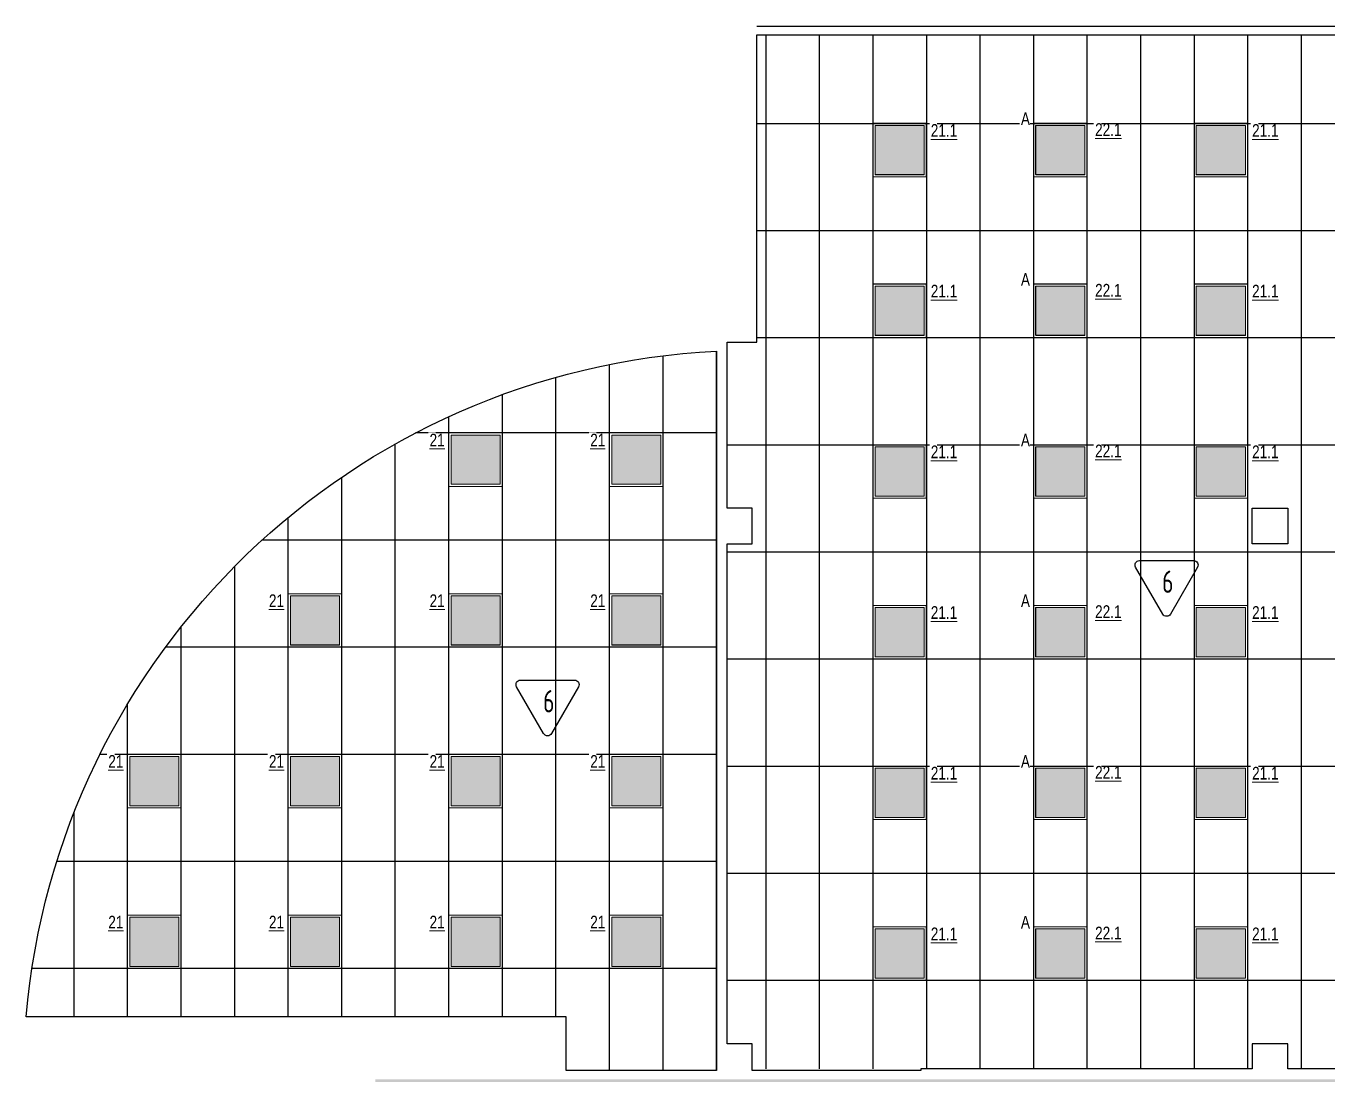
# Model space of a CAD drawing. Header units: millimetres. Extents: x -510890 to 418982, y -118257 to 141350.
# Drawn here: x -79233 to -64646, y 118451 to 130201 of the extents above; entities that cross this region are included whole.
import ezdxf

# ---------------------------------------------------------------- set-up
doc = ezdxf.new("R2010")
doc.units = ezdxf.units.MM
for name, color, linetype, lineweight in [('_ЭОМ_ОБЩ_Освещение_текст тип светильника', 172, 'Continuous', 50), ('_ЭОМ_светильник А', 1, 'Continuous', 35), ('_ЭОМ_светильник Р', 4, 'Continuous', 35), ('АР_Потолки_Штриховка', 252, 'Continuous', 0)]:
    doc.layers.add(name, color=color, linetype=linetype, lineweight=lineweight)
doc.layers.add('X-ref Light', color=250, linetype='Continuous')
doc.layers.add('АР_Потолок_Покраска', color=7, linetype='Continuous', lineweight=5, true_color=0x007399)
doc.layers.get('X-ref Light').off()
doc.styles.add('ISOCPEUR', font='isocpeur.ttf', dxfattribs={"height": 800})
doc.styles.add('ГОСТ', font='cad.shx', dxfattribs={"width": 0.8})

# ---------------------------------------------------------------- blocks, each defined once
blk = doc.blocks.new('RVE-SLIM-PRIME-595')
at = {"color": 0, "linetype": 'ByBlock', "lineweight": -2, "ltscale": 40}
for points in [[(300, -300), (-300, -300), (-300, 300), (300, 300)], [(275, -275), (-275, -275), (-275, 275), (275, 275)]]:
    blk.add_lwpolyline(points, close=True, dxfattribs=at)
blk = doc.blocks.new('A$Cf5012a0c')
at = {"layer": 'АР_Потолки_Штриховка', "color": 18, "lineweight": 18, "ltscale": 100, "true_color": 0x000000}
for points in [[(3595, 13061), (2995, 13061), (2995, 13661), (3595, 13661)], [(3570, 13086), (3020, 13086), (3020, 13636), (3570, 13636)], [(5395, 13061), (4795, 13061), (4795, 13661), (5395, 13661)], [(5370, 13086), (4820, 13086), (4820, 13636), (5370, 13636)], [(7195, 13061), (6595, 13061), (6595, 13661), (7195, 13661)], [(7170, 13086), (6620, 13086), (6620, 13636), (7170, 13636)], [(3595, 11261), (2995, 11261), (2995, 11861), (3595, 11861)], [(3570, 11286), (3020, 11286), (3020, 11836), (3570, 11836)], [(5395, 11261), (4795, 11261), (4795, 11861), (5395, 11861)], [(5370, 11286), (4820, 11286), (4820, 11836), (5370, 11836)], [(7195, 11261), (6595, 11261), (6595, 11861), (7195, 11861)], [(7170, 11286), (6620, 11286), (6620, 11836), (7170, 11836)], [(-1155, 9592), (-1755, 9592), (-1755, 10192), (-1155, 10192)], [(-1180, 9617), (-1730, 9617), (-1730, 10167), (-1180, 10167)], [(645, 9592), (45, 9592), (45, 10192), (645, 10192)], [(620, 9617), (70, 9617), (70, 10167), (620, 10167)], [(3595, 9461), (2995, 9461), (2995, 10061), (3595, 10061)], [(3570, 9486), (3020, 9486), (3020, 10036), (3570, 10036)], [(5395, 9461), (4795, 9461), (4795, 10061), (5395, 10061)], [(5370, 9486), (4820, 9486), (4820, 10036), (5370, 10036)], [(7195, 9461), (6595, 9461), (6595, 10061), (7195, 10061)], [(7170, 9486), (6620, 9486), (6620, 10036), (7170, 10036)], [(-2955, 7792), (-3555, 7792), (-3555, 8392), (-2955, 8392)], [(-2980, 7817), (-3530, 7817), (-3530, 8367), (-2980, 8367)], [(-1155, 7792), (-1755, 7792), (-1755, 8392), (-1155, 8392)], [(-1180, 7817), (-1730, 7817), (-1730, 8367), (-1180, 8367)], [(645, 7792), (45, 7792), (45, 8392), (645, 8392)], [(620, 7817), (70, 7817), (70, 8367), (620, 8367)], [(3595, 7661), (2995, 7661), (2995, 8261), (3595, 8261)], [(3570, 7686), (3020, 7686), (3020, 8236), (3570, 8236)], [(5395, 7661), (4795, 7661), (4795, 8261), (5395, 8261)], [(5370, 7686), (4820, 7686), (4820, 8236), (5370, 8236)], [(7195, 7661), (6595, 7661), (6595, 8261), (7195, 8261)], [(7170, 7686), (6620, 7686), (6620, 8236), (7170, 8236)], [(-4755, 5992), (-5355, 5992), (-5355, 6592), (-4755, 6592)], [(-4780, 6017), (-5330, 6017), (-5330, 6567), (-4780, 6567)], [(-2955, 5992), (-3555, 5992), (-3555, 6592), (-2955, 6592)], [(-2980, 6017), (-3530, 6017), (-3530, 6567), (-2980, 6567)], [(-1155, 5992), (-1755, 5992), (-1755, 6592), (-1155, 6592)], [(-1180, 6017), (-1730, 6017), (-1730, 6567), (-1180, 6567)], [(645, 5992), (45, 5992), (45, 6592), (645, 6592)], [(620, 6017), (70, 6017), (70, 6567), (620, 6567)], [(3595, 5861), (2995, 5861), (2995, 6461), (3595, 6461)], [(3570, 5886), (3020, 5886), (3020, 6436), (3570, 6436)], [(5395, 5861), (4795, 5861), (4795, 6461), (5395, 6461)], [(5370, 5886), (4820, 5886), (4820, 6436), (5370, 6436)], [(7195, 5861), (6595, 5861), (6595, 6461), (7195, 6461)], [(7170, 5886), (6620, 5886), (6620, 6436), (7170, 6436)], [(-4755, 4192), (-5355, 4192), (-5355, 4792), (-4755, 4792)], [(-4780, 4217), (-5330, 4217), (-5330, 4767), (-4780, 4767)], [(-2955, 4192), (-3555, 4192), (-3555, 4792), (-2955, 4792)], [(-2980, 4217), (-3530, 4217), (-3530, 4767), (-2980, 4767)], [(-1155, 4192), (-1755, 4192), (-1755, 4792), (-1155, 4792)], [(-1180, 4217), (-1730, 4217), (-1730, 4767), (-1180, 4767)], [(645, 4192), (45, 4192), (45, 4792), (645, 4792)], [(620, 4217), (70, 4217), (70, 4767), (620, 4767)], [(3595, 4061), (2995, 4061), (2995, 4661), (3595, 4661)], [(3570, 4086), (3020, 4086), (3020, 4636), (3570, 4636)], [(5395, 4061), (4795, 4061), (4795, 4661), (5395, 4661)], [(5370, 4086), (4820, 4086), (4820, 4636), (5370, 4636)], [(7195, 4061), (6595, 4061), (6595, 4661), (7195, 4661)], [(7170, 4086), (6620, 4086), (6620, 4636), (7170, 4636)]]:
    blk.add_lwpolyline(points, close=True, dxfattribs=at)
at = {"layer": '_ЭОМ_светильник А', "color": 18, "lineweight": 18, "ltscale": 100, "true_color": 0x000000}
for p in [(5095, 13361), (5095, 11561), (5095, 9761), (5095, 7961), (5095, 6161), (5095, 4361)]:
    blk.add_blockref('RVE-SLIM-PRIME-595', p, dxfattribs=at)
at = {"layer": '_ЭОМ_светильник Р', "color": 18, "lineweight": 18, "ltscale": 100, "true_color": 0x000000}
for p in [(3295, 13361), (6895, 13361), (3295, 11561), (6895, 11561), (-1455, 9892), (345, 9892), (3295, 9761), (6895, 9761), (-3255, 8092), (-1455, 8092), (345, 8092), (3295, 7961), (6895, 7961), (-5055, 6292), (-3255, 6292), (-1455, 6292), (345, 6292), (3295, 6161), (6895, 6161), (-5055, 4492), (-3255, 4492), (-1455, 4492), (345, 4492), (3295, 4361), (6895, 4361)]:
    blk.add_blockref('RVE-SLIM-PRIME-595', p, dxfattribs=at)
at = {"layer": '_ЭОМ_ОБЩ_Освещение_текст тип светильника', "color": 18, "lineweight": 18, "ltscale": 40, "true_color": 0x000000, "char_height": 142.2, "width": 55.87, "attachment_point": 1, "style": 'ГОСТ', "bg_fill": 3, "box_fill_scale": 1.1, "bg_fill_color": 256, "bg_fill_transparency": 0}
for insert in [(5486, 13662), (5486, 11862), (5486, 10062), (5486, 8262), (5486, 6462), (5486, 4662)]:
    blk.add_mtext('{\\L22.1}', dxfattribs=dict(at, insert=insert))
for s, insert in [('{\\L21.1}', (3645, 13652)), ('{\\L21.1}', (7245, 13652)), ('{\\L21.1}', (3645, 11852)), ('{\\L21.1}', (7245, 11852)), ('{\\L21}', (-1971, 10184)), ('{\\L21}', (-171, 10184)), ('{\\L21.1}', (3645, 10052)), ('{\\L21.1}', (7245, 10052)), ('{\\L21}', (-3771, 8384)), ('{\\L21}', (-1971, 8384)), ('{\\L21}', (-171, 8384)), ('{\\L21.1}', (3645, 8252)), ('{\\L21.1}', (7245, 8252)), ('{\\L21}', (-5571, 6584)), ('{\\L21}', (-3771, 6584)), ('{\\L21}', (-1971, 6584)), ('{\\L21}', (-171, 6584)), ('{\\L21.1}', (3645, 6452)), ('{\\L21.1}', (7245, 6452)), ('{\\L21}', (-5571, 4784)), ('{\\L21}', (-3771, 4784)), ('{\\L21}', (-1971, 4784)), ('{\\L21}', (-171, 4784)), ('{\\L21.1}', (3645, 4652)), ('{\\L21.1}', (7245, 4652))]:
    blk.add_mtext(s, dxfattribs=dict(at, insert=insert))
at = {"layer": '_ЭОМ_светильник А', "color": 18, "lineweight": 18, "ltscale": 100, "true_color": 0x000000, "char_height": 142, "width": 86.04, "attachment_point": 1, "style": 'ГОСТ', "bg_fill": 3, "box_fill_scale": 1.1, "bg_fill_color": 256, "bg_fill_transparency": 0}
for insert in [(4655, 13783, 0), (4655, 11983, 0), (4655, 10183, 0), (4655, 8383, 0), (4655, 6583, 0), (4655, 4783, 0)]:
    blk.add_mtext('А', dxfattribs=dict(at, insert=insert))

msp = doc.modelspace()

# ---------------------------------------------------------------- hatches: boundary and pattern name
at = {"layer": 'АР_Потолки_Штриховка', "ltscale": 100, "true_color": 0xf8f6b0}
h = msp.add_hatch(color=51, dxfattribs=at)
h.dxf.hatch_style = 1
h.paths.add_polyline_path([(-69720.8, 128535.7), (-69170.8, 128535.7), (-69170.8, 129085.7), (-69720.8, 129085.7)])
h = msp.add_hatch(color=51, dxfattribs=at)
h.dxf.hatch_style = 1
h.paths.add_polyline_path([(-67920.8, 128535.7), (-67370.8, 128535.7), (-67370.8, 129085.7), (-67920.8, 129085.7)])
h = msp.add_hatch(color=51, dxfattribs=at)
h.dxf.hatch_style = 1
h.paths.add_polyline_path([(-66120.8, 128535.7), (-65570.8, 128535.7), (-65570.8, 129085.7), (-66120.8, 129085.7)])
h = msp.add_hatch(color=51, dxfattribs=at)
h.dxf.hatch_style = 1
h.paths.add_polyline_path([(-69720.8, 126735.7), (-69170.8, 126735.7), (-69170.8, 127285.7), (-69720.8, 127285.7)])
h = msp.add_hatch(color=51, dxfattribs=at)
h.dxf.hatch_style = 1
h.paths.add_polyline_path([(-67920.8, 126735.7), (-67370.8, 126735.7), (-67370.8, 127285.7), (-67920.8, 127285.7)])
h = msp.add_hatch(color=51, dxfattribs=at)
h.dxf.hatch_style = 1
h.paths.add_polyline_path([(-66120.8, 126735.7), (-65570.8, 126735.7), (-65570.8, 127285.7), (-66120.8, 127285.7)])
h = msp.add_hatch(color=51, dxfattribs=at)
h.dxf.hatch_style = 1
h.paths.add_polyline_path([(-74470.8, 125067), (-73920.8, 125067), (-73920.8, 125617), (-74470.8, 125617)])
h = msp.add_hatch(color=51, dxfattribs=at)
h.dxf.hatch_style = 1
h.paths.add_polyline_path([(-72670.8, 125067), (-72120.8, 125067), (-72120.8, 125617), (-72670.8, 125617)])
h = msp.add_hatch(color=51, dxfattribs=at)
h.dxf.hatch_style = 1
h.paths.add_polyline_path([(-69720.8, 124935.7), (-69170.8, 124935.7), (-69170.8, 125485.7), (-69720.8, 125485.7)])
h = msp.add_hatch(color=51, dxfattribs=at)
h.dxf.hatch_style = 1
h.paths.add_polyline_path([(-67920.8, 124935.7), (-67370.8, 124935.7), (-67370.8, 125485.7), (-67920.8, 125485.7)])
h = msp.add_hatch(color=51, dxfattribs=at)
h.dxf.hatch_style = 1
h.paths.add_polyline_path([(-66120.8, 124935.7), (-65570.8, 124935.7), (-65570.8, 125485.7), (-66120.8, 125485.7)])
h = msp.add_hatch(color=51, dxfattribs=at)
h.dxf.hatch_style = 1
h.paths.add_polyline_path([(-76270.8, 123267), (-75720.8, 123267), (-75720.8, 123817), (-76270.8, 123817)])
h = msp.add_hatch(color=51, dxfattribs=at)
h.dxf.hatch_style = 1
h.paths.add_polyline_path([(-74470.8, 123267), (-73920.8, 123267), (-73920.8, 123817), (-74470.8, 123817)])
h = msp.add_hatch(color=51, dxfattribs=at)
h.dxf.hatch_style = 1
h.paths.add_polyline_path([(-72670.8, 123267), (-72120.8, 123267), (-72120.8, 123817), (-72670.8, 123817)])
h = msp.add_hatch(color=51, dxfattribs=at)
h.dxf.hatch_style = 1
h.paths.add_polyline_path([(-69720.8, 123135.7), (-69170.8, 123135.7), (-69170.8, 123685.7), (-69720.8, 123685.7)])
h = msp.add_hatch(color=51, dxfattribs=at)
h.dxf.hatch_style = 1
h.paths.add_polyline_path([(-67920.8, 123135.7), (-67370.8, 123135.7), (-67370.8, 123685.7), (-67920.8, 123685.7)])
h = msp.add_hatch(color=51, dxfattribs=at)
h.dxf.hatch_style = 1
h.paths.add_polyline_path([(-66120.8, 123135.7), (-65570.8, 123135.7), (-65570.8, 123685.7), (-66120.8, 123685.7)])
h = msp.add_hatch(color=51, dxfattribs=at)
h.dxf.hatch_style = 1
h.paths.add_polyline_path([(-78070.8, 121467), (-77520.8, 121467), (-77520.8, 122017), (-78070.8, 122017)])
h = msp.add_hatch(color=51, dxfattribs=at)
h.dxf.hatch_style = 1
h.paths.add_polyline_path([(-76270.8, 121467), (-75720.8, 121467), (-75720.8, 122017), (-76270.8, 122017)])
h = msp.add_hatch(color=51, dxfattribs=at)
h.dxf.hatch_style = 1
h.paths.add_polyline_path([(-74470.8, 121467), (-73920.8, 121467), (-73920.8, 122017), (-74470.8, 122017)])
h = msp.add_hatch(color=51, dxfattribs=at)
h.dxf.hatch_style = 1
h.paths.add_polyline_path([(-72670.8, 121467), (-72120.8, 121467), (-72120.8, 122017), (-72670.8, 122017)])
h = msp.add_hatch(color=51, dxfattribs=at)
h.dxf.hatch_style = 1
h.paths.add_polyline_path([(-69720.8, 121335.7), (-69170.8, 121335.7), (-69170.8, 121885.7), (-69720.8, 121885.7)])
h = msp.add_hatch(color=51, dxfattribs=at)
h.dxf.hatch_style = 1
h.paths.add_polyline_path([(-67920.8, 121335.7), (-67370.8, 121335.7), (-67370.8, 121885.7), (-67920.8, 121885.7)])
h = msp.add_hatch(color=51, dxfattribs=at)
h.dxf.hatch_style = 1
h.paths.add_polyline_path([(-66120.8, 121335.7), (-65570.8, 121335.7), (-65570.8, 121885.7), (-66120.8, 121885.7)])
h = msp.add_hatch(color=51, dxfattribs=at)
h.dxf.hatch_style = 1
h.paths.add_polyline_path([(-78070.8, 119667), (-77520.8, 119667), (-77520.8, 120217), (-78070.8, 120217)])
h = msp.add_hatch(color=51, dxfattribs=at)
h.dxf.hatch_style = 1
h.paths.add_polyline_path([(-76270.8, 119667), (-75720.8, 119667), (-75720.8, 120217), (-76270.8, 120217)])
h = msp.add_hatch(color=51, dxfattribs=at)
h.dxf.hatch_style = 1
h.paths.add_polyline_path([(-74470.8, 119667), (-73920.8, 119667), (-73920.8, 120217), (-74470.8, 120217)])
h = msp.add_hatch(color=51, dxfattribs=at)
h.dxf.hatch_style = 1
h.paths.add_polyline_path([(-72670.8, 119667), (-72120.8, 119667), (-72120.8, 120217), (-72670.8, 120217)])
h = msp.add_hatch(color=51, dxfattribs=at)
h.dxf.hatch_style = 1
h.paths.add_polyline_path([(-69720.8, 119535.7), (-69170.8, 119535.7), (-69170.8, 120085.7), (-69720.8, 120085.7)])
h = msp.add_hatch(color=51, dxfattribs=at)
h.dxf.hatch_style = 1
h.paths.add_polyline_path([(-67920.8, 119535.7), (-67370.8, 119535.7), (-67370.8, 120085.7), (-67920.8, 120085.7)])
h = msp.add_hatch(color=51, dxfattribs=at)
h.dxf.hatch_style = 1
h.paths.add_polyline_path([(-66120.8, 119535.7), (-65570.8, 119535.7), (-65570.8, 120085.7), (-66120.8, 120085.7)])
at = {"layer": 'АР_Потолок_Покраска'}
h = msp.add_hatch(dxfattribs=at)
h.set_pattern_fill('CROSS', color=256, scale=25)
h.paths.add_polyline_path([(-59095.8, 112400.7), (-59495.8, 112400.7), (-59495.8, 112800.7), (-59095.8, 112800.7)], flags=16)
edge = h.paths.add_edge_path()
edge.add_line((-75318.7, 112800.7), (-75318.7, 118400.7))
edge.add_line((-75318.7, 118400.7), (-52975.8, 118400.7))
edge.add_line((-52975.8, 118400.7), (-52975.8, 124800.7))
edge.add_line((-52975.8, 124800.7), (-53495.8, 124800.7))
edge.add_line((-53495.8, 124800.7), (-53495.8, 124520.7))
edge.add_line((-53495.8, 124520.7), (-59095.8, 124520.7))
edge.add_line((-59095.8, 124520.7), (-59095.8, 127350.7))
edge.add_line((-59095.8, 127350.7), (-49605.8, 127350.7))
edge.add_line((-49605.8, 127350.7), (-49605.8, 124550.7))
edge.add_line((-49605.8, 124550.7), (-47965.8, 124550.7))
edge.add_line((-47965.8, 124550.7), (-47965.8, 121815.6))
edge.add_line((-47965.8, 121815.6), (-47215.9, 121815.6))
edge.add_line((-47215.9, 121815.6), (-47215.8, 118800.7))
edge.add_line((-47215.8, 118800.7), (-47495.8, 118800.7))
edge.add_line((-47495.8, 118800.7), (-47495.8, 118400.7))
edge.add_line((-47495.8, 118400.7), (-47215.8, 118400.7))
edge.add_line((-47215.8, 118400.7), (-47215.8, 115850.7))
edge.add_line((-47215.8, 115850.7), (-53060.8, 115850.7))
edge.add_line((-53060.8, 115850.7), (-53060.8, 114910.7))
edge.add_arc((-62185.9, 115502.6), 9144.3, 272.82064, 356.28873, ccw=False)
edge.add_line((-61735.9, 106369.4), (-62545.9, 106369.4))
edge.add_line((-62545.9, 106369.4), (-62545.9, 101906.6))
edge.add_line((-62545.9, 101906.6), (-65095.8, 101906.6))
edge.add_line((-65095.8, 101906.6), (-65095.8, 112800.7))
edge.add_line((-65095.8, 112800.7), (-75318.7, 112800.7))

# ---------------------------------------------------------------- linework, layer by layer
for points in [[(-71045.8, 130200.7), (-62545.8, 130200.7)], [(-71045.8, 130100.7), (-62545.8, 130100.7), (-62545.9, 118520.7), (-65095.8, 118520.7), (-65095.8, 118800.7), (-65495.8, 118800.7), (-65495.8, 118520.7), (-69206.3, 118520.7), (-69206.3, 118500.7), (-71095.8, 118500.7), (-71095.8, 118800.7), (-71375.8, 118800.7), (-71375.8, 124400.7), (-71095.8, 124400.7), (-71095.8, 124800.7), (-71375.8, 124800.7), (-71375.8, 126660.7), (-71045.8, 126660.7), (-71045.8, 130100.7)], [(-70945.8, 130100.7), (-70945.8, 118520.7)], [(-70345.8, 130100.7), (-70345.8, 118520.7)], [(-69745.8, 130100.7), (-69745.8, 118520.7)], [(-69145.8, 130100.7), (-69145.8, 118520.7)], [(-68545.8, 130100.7), (-68545.8, 118520.7)], [(-67945.8, 130100.7), (-67945.8, 118520.7)], [(-67345.8, 130100.7), (-67345.8, 118520.7)], [(-66745.8, 130100.7), (-66745.8, 118520.7)], [(-66145.8, 130100.7), (-66145.8, 118520.7)], [(-65545.8, 130100.7), (-65545.8, 118520.7)], [(-64945.8, 130100.7), (-64945.8, 118520.7)], [(-71045.8, 129110.7), (-62545.8, 129110.7)], [(-71045.8, 127910.7), (-62545.8, 127910.7)], [(-71045.8, 126710.7), (-62545.8, 126710.7)], [(-72095.8, 118500.7), (-72095.8, 126506.4)], [(-71495.8, 118500.7), (-71495.8, 126558.5)], [(-72695.8, 118500.7), (-72695.8, 126409.1)], [(-73295.8, 119100.6), (-73295.8, 126265)], [(-73895.8, 119100.6), (-73895.8, 126071.4)], [(-74495.8, 119100.6), (-74495.8, 125824.6)], [(-71495.8, 125642), (-74868.8, 125642)], [(-75095.8, 119100.6), (-75095.8, 125519)], [(-71375.8, 125510.7), (-62545.8, 125510.7)], [(-75695.8, 119100.6), (-75695.8, 125146.6)], [(-76295.8, 119100.6), (-76295.8, 124695.5)], [(-71495.8, 124442), (-76588.2, 124442)], [(-71375.8, 124310.7), (-62545.8, 124310.7)], [(-76895.8, 119100.6), (-76895.8, 124147.4)], [(-77495.8, 119100.6), (-77495.8, 123470.8)], [(-71495.8, 123242), (-77670.7, 123242)], [(-71375.8, 123110.7), (-62545.8, 123110.7)], [(-78095.8, 119100.6), (-78095.8, 122604.4)], [(-71495.8, 122042), (-78404.4, 122042)], [(-71375.8, 121910.7), (-62545.8, 121910.7)], [(-78695.8, 119100.6), (-78695.8, 121387.7)], [(-71495.8, 120842), (-78888.6, 120842)], [(-71375.8, 120710.7), (-62545.8, 120710.7)], [(-71495.8, 119642), (-79168.1, 119642)], [(-71375.8, 119510.7), (-62545.8, 119510.7)]]:
    msp.add_lwpolyline(points)
for points in [[(-71495.8, 118500.7), (-73182.6, 118500.7), (-73182.6, 119100.6), (-79233.4, 119100.6, -0.374733), (-71495.8, 126558.5), (-71496, 118500.7)], [(-66757.5, 124213.3), (-66151.3, 124213.3, -0.5773495), (-66108, 124138.3), (-66411.1, 123613.3, -0.5773541), (-66497.7, 123613.3), (-66800.8, 124138.3, -0.5773491), (-66757.5, 124213.3, -0.0000017)], [(-73693.4, 122874.1), (-73087.2, 122874.1, -0.5773495), (-73043.9, 122799.1), (-73347, 122274.1, -0.5773541), (-73433.6, 122274.1), (-73736.7, 122799.1, -0.5773491), (-73693.4, 122874.1, -0.0000017)]]:
    msp.add_lwpolyline(points, format="xyb")
msp.add_lwpolyline([(-65495.8, 124800.7), (-65095.8, 124800.7), (-65095.8, 124400.7), (-65495.8, 124400.7)], close=True)
at = {"layer": 'АР_Потолки_Штриховка', "color": 18, "ltscale": 100, "true_color": 0x000000}
for points in [[(-69145.8, 128510.7), (-69745.8, 128510.7), (-69745.8, 129110.7), (-69145.8, 129110.7)], [(-67345.8, 128510.7), (-67945.8, 128510.7), (-67945.8, 129110.7), (-67345.8, 129110.7)], [(-65545.8, 128510.7), (-66145.8, 128510.7), (-66145.8, 129110.7), (-65545.8, 129110.7)], [(-69170.8, 128535.7), (-69720.8, 128535.7), (-69720.8, 129085.7), (-69170.8, 129085.7)], [(-67370.8, 128535.7), (-67920.8, 128535.7), (-67920.8, 129085.7), (-67370.8, 129085.7)], [(-65570.8, 128535.7), (-66120.8, 128535.7), (-66120.8, 129085.7), (-65570.8, 129085.7)], [(-69145.8, 126710.7), (-69745.8, 126710.7), (-69745.8, 127310.7), (-69145.8, 127310.7)], [(-69170.8, 126735.7), (-69720.8, 126735.7), (-69720.8, 127285.7), (-69170.8, 127285.7)], [(-67345.8, 126710.7), (-67945.8, 126710.7), (-67945.8, 127310.7), (-67345.8, 127310.7)], [(-67370.8, 126735.7), (-67920.8, 126735.7), (-67920.8, 127285.7), (-67370.8, 127285.7)], [(-65545.8, 126710.7), (-66145.8, 126710.7), (-66145.8, 127310.7), (-65545.8, 127310.7)], [(-65570.8, 126735.7), (-66120.8, 126735.7), (-66120.8, 127285.7), (-65570.8, 127285.7)], [(-73895.8, 125042), (-74495.8, 125042), (-74495.8, 125642), (-73895.8, 125642)], [(-73920.8, 125067), (-74470.8, 125067), (-74470.8, 125617), (-73920.8, 125617)], [(-72095.8, 125042), (-72695.8, 125042), (-72695.8, 125642), (-72095.8, 125642)], [(-72120.8, 125067), (-72670.8, 125067), (-72670.8, 125617), (-72120.8, 125617)], [(-69145.8, 124910.7), (-69745.8, 124910.7), (-69745.8, 125510.7), (-69145.8, 125510.7)], [(-69170.8, 124935.7), (-69720.8, 124935.7), (-69720.8, 125485.7), (-69170.8, 125485.7)], [(-67345.8, 124910.7), (-67945.8, 124910.7), (-67945.8, 125510.7), (-67345.8, 125510.7)], [(-67370.8, 124935.7), (-67920.8, 124935.7), (-67920.8, 125485.7), (-67370.8, 125485.7)], [(-65545.8, 124910.7), (-66145.8, 124910.7), (-66145.8, 125510.7), (-65545.8, 125510.7)], [(-65570.8, 124935.7), (-66120.8, 124935.7), (-66120.8, 125485.7), (-65570.8, 125485.7)], [(-75695.8, 123242), (-76295.8, 123242), (-76295.8, 123842), (-75695.8, 123842)], [(-75720.8, 123267), (-76270.8, 123267), (-76270.8, 123817), (-75720.8, 123817)], [(-73895.8, 123242), (-74495.8, 123242), (-74495.8, 123842), (-73895.8, 123842)], [(-73920.8, 123267), (-74470.8, 123267), (-74470.8, 123817), (-73920.8, 123817)], [(-72095.8, 123242), (-72695.8, 123242), (-72695.8, 123842), (-72095.8, 123842)], [(-72120.8, 123267), (-72670.8, 123267), (-72670.8, 123817), (-72120.8, 123817)], [(-69145.8, 123110.7), (-69745.8, 123110.7), (-69745.8, 123710.7), (-69145.8, 123710.7)], [(-67345.8, 123110.7), (-67945.8, 123110.7), (-67945.8, 123710.7), (-67345.8, 123710.7)], [(-65545.8, 123110.7), (-66145.8, 123110.7), (-66145.8, 123710.7), (-65545.8, 123710.7)], [(-69170.8, 123135.7), (-69720.8, 123135.7), (-69720.8, 123685.7), (-69170.8, 123685.7)], [(-67370.8, 123135.7), (-67920.8, 123135.7), (-67920.8, 123685.7), (-67370.8, 123685.7)], [(-65570.8, 123135.7), (-66120.8, 123135.7), (-66120.8, 123685.7), (-65570.8, 123685.7)], [(-77495.8, 121442), (-78095.8, 121442), (-78095.8, 122042), (-77495.8, 122042)], [(-77520.8, 121467), (-78070.8, 121467), (-78070.8, 122017), (-77520.8, 122017)], [(-75695.8, 121442), (-76295.8, 121442), (-76295.8, 122042), (-75695.8, 122042)], [(-75720.8, 121467), (-76270.8, 121467), (-76270.8, 122017), (-75720.8, 122017)], [(-73895.8, 121442), (-74495.8, 121442), (-74495.8, 122042), (-73895.8, 122042)], [(-73920.8, 121467), (-74470.8, 121467), (-74470.8, 122017), (-73920.8, 122017)], [(-72095.8, 121442), (-72695.8, 121442), (-72695.8, 122042), (-72095.8, 122042)], [(-72120.8, 121467), (-72670.8, 121467), (-72670.8, 122017), (-72120.8, 122017)], [(-69145.8, 121310.7), (-69745.8, 121310.7), (-69745.8, 121910.7), (-69145.8, 121910.7)], [(-69170.8, 121335.7), (-69720.8, 121335.7), (-69720.8, 121885.7), (-69170.8, 121885.7)], [(-67345.8, 121310.7), (-67945.8, 121310.7), (-67945.8, 121910.7), (-67345.8, 121910.7)], [(-67370.8, 121335.7), (-67920.8, 121335.7), (-67920.8, 121885.7), (-67370.8, 121885.7)], [(-65545.8, 121310.7), (-66145.8, 121310.7), (-66145.8, 121910.7), (-65545.8, 121910.7)], [(-65570.8, 121335.7), (-66120.8, 121335.7), (-66120.8, 121885.7), (-65570.8, 121885.7)], [(-77495.8, 119642), (-78095.8, 119642), (-78095.8, 120242), (-77495.8, 120242)], [(-77520.8, 119667), (-78070.8, 119667), (-78070.8, 120217), (-77520.8, 120217)], [(-75695.8, 119642), (-76295.8, 119642), (-76295.8, 120242), (-75695.8, 120242)], [(-75720.8, 119667), (-76270.8, 119667), (-76270.8, 120217), (-75720.8, 120217)], [(-73895.8, 119642), (-74495.8, 119642), (-74495.8, 120242), (-73895.8, 120242)], [(-73920.8, 119667), (-74470.8, 119667), (-74470.8, 120217), (-73920.8, 120217)], [(-72095.8, 119642), (-72695.8, 119642), (-72695.8, 120242), (-72095.8, 120242)], [(-72120.8, 119667), (-72670.8, 119667), (-72670.8, 120217), (-72120.8, 120217)], [(-69145.8, 119510.7), (-69745.8, 119510.7), (-69745.8, 120110.7), (-69145.8, 120110.7)], [(-69170.8, 119535.7), (-69720.8, 119535.7), (-69720.8, 120085.7), (-69170.8, 120085.7)], [(-67345.8, 119510.7), (-67945.8, 119510.7), (-67945.8, 120110.7), (-67345.8, 120110.7)], [(-67370.8, 119535.7), (-67920.8, 119535.7), (-67920.8, 120085.7), (-67370.8, 120085.7)], [(-65545.8, 119510.7), (-66145.8, 119510.7), (-66145.8, 120110.7), (-65545.8, 120110.7)], [(-65570.8, 119535.7), (-66120.8, 119535.7), (-66120.8, 120085.7), (-65570.8, 120085.7)]]:
    msp.add_lwpolyline(points, close=True, dxfattribs=at)

# ---------------------------------------------------------------- texts
at = {"char_height": 250, "width": 294.334, "attachment_point": 1, "style": 'ISOCPEUR'}
for insert in [(-66503.8, 124101.2), (-73439.7, 122762)]:
    msp.add_mtext('{\\W0.7;6}', dxfattribs=dict(at, insert=insert))

# ---------------------------------------------------------------- next in the draw order: block references
at = {"layer": 'X-ref Light', "color": 18, "lineweight": 30, "true_color": 0x000000}
msp.add_blockref('A$Cf5012a0c', (-72741, 115450.1), dxfattribs=at)

doc.saveas('drawing.dxf')
